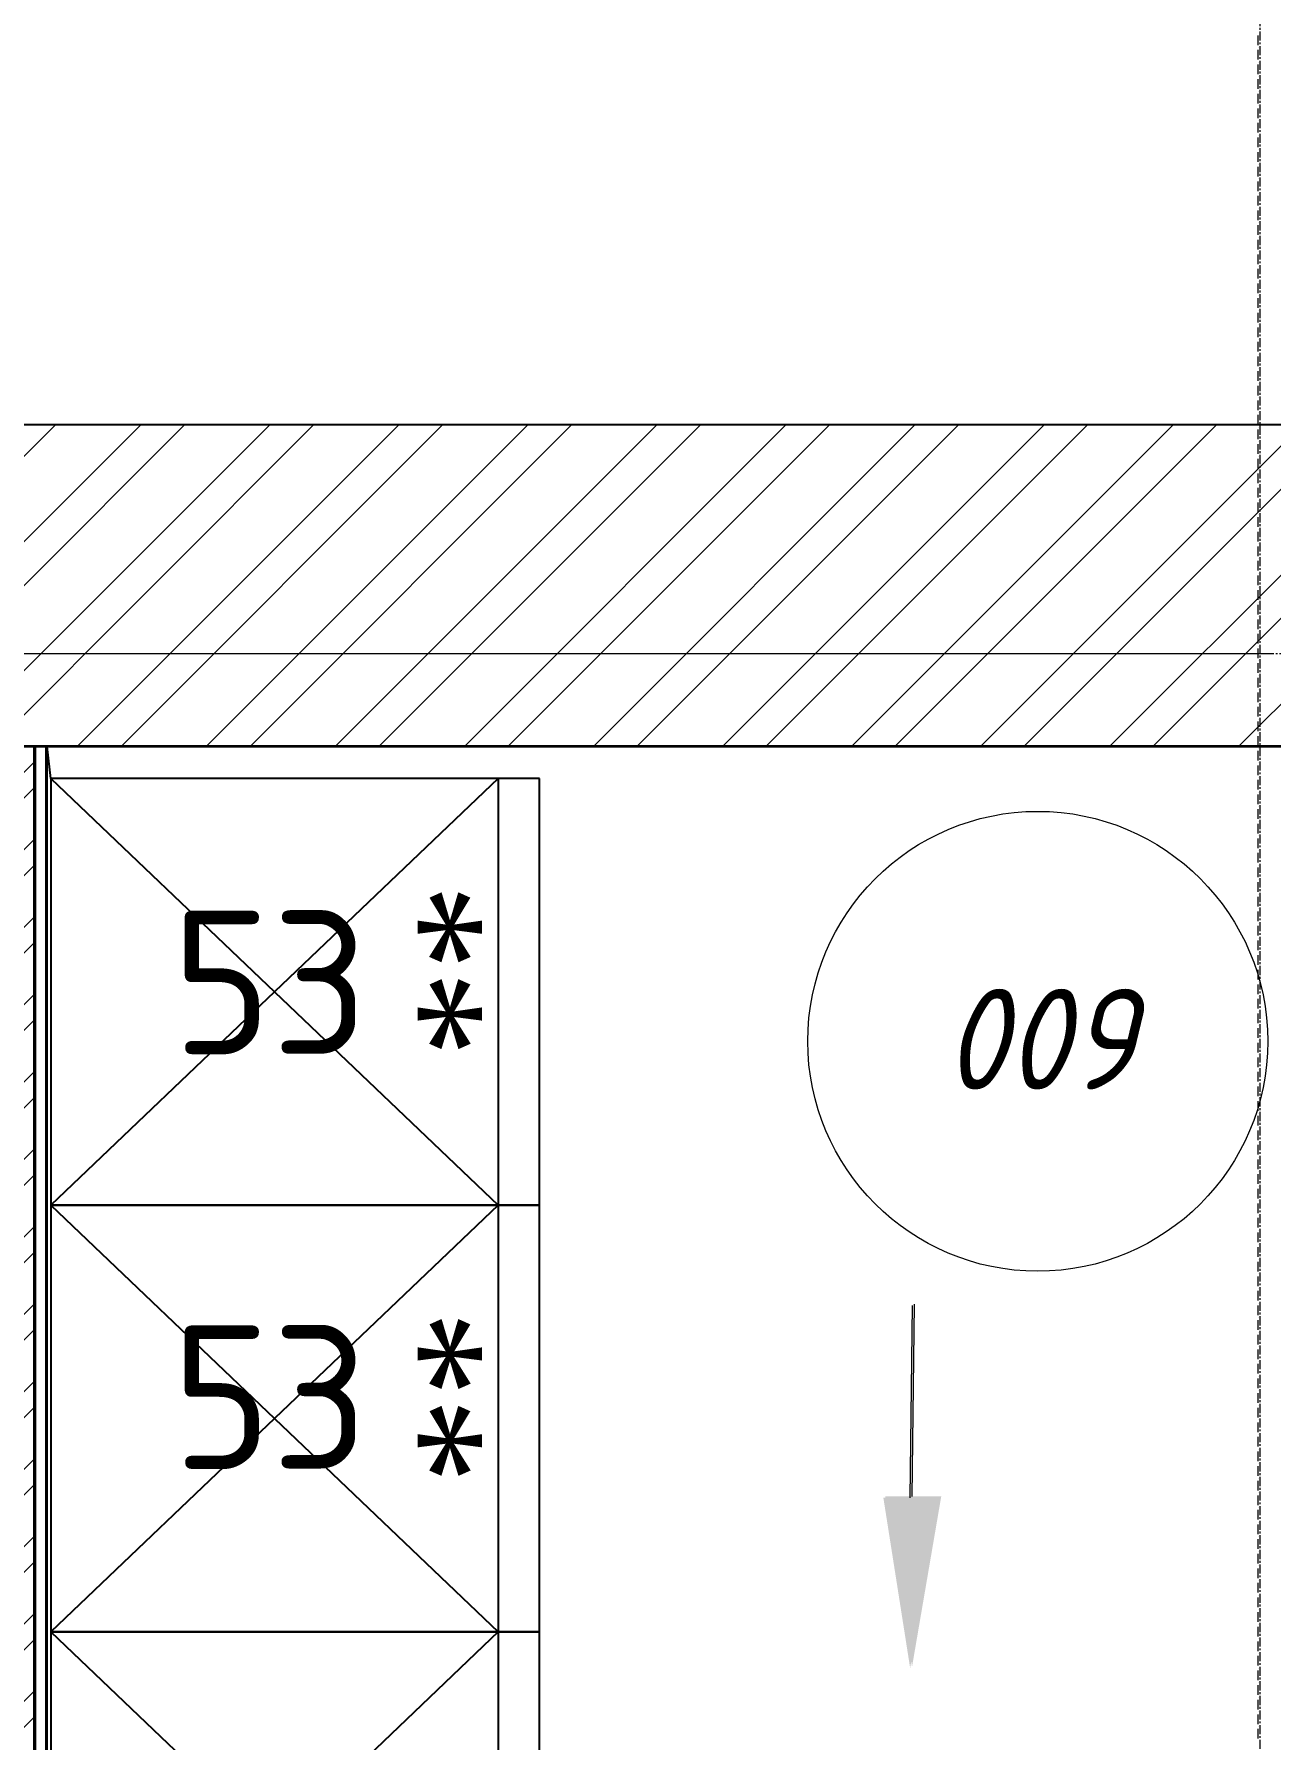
# Model space of a CAD drawing. Header units: millimetres. Extents: x -10178924 to 11692288, y -947381 to 58396.
# Drawn here: x 768125 to 770277, y -782681 to -779713 of the extents above; entities that cross this region are included whole.
import ezdxf

# ---------------------------------------------------------------- set-up
doc = ezdxf.new("R2010")
doc.units = ezdxf.units.MM
doc.linetypes.add('осевая', pattern=[50.8, 31.75, -6.35, 6.35, -6.35])
for name, color, linetype in [('PDF _Марки помещений', 5, 'Continuous'), ('PDF _Сантех.оборуд НЕТ НА ТХ', 4, 'Continuous'), ('PDF _Стены внутр.1', 7, 'Continuous'), ('PDF _Стены.1', 7, 'Continuous'), ('Стены внутр.1', 7, 'Continuous'), ('ТХ пищеблок новое 12.09', 252, 'Continuous')]:
    doc.layers.add(name, color=color, linetype=linetype)
for name, color, linetype, true_color in [('PDF _Перегородки', 7, 'Continuous', 0x0037dd), ('PDF _Размеры осевые', 7, 'Continuous', 0x5d6970), ('PDF _штриховка', 7, 'Continuous', 0x95834a)]:
    doc.layers.add(name, color=color, linetype=linetype, true_color=true_color)
doc.layers.add('PDF _Сантехнические приборы', color=7, linetype='Continuous', lineweight=9, true_color=0x767676)
for name, color, linetype, lineweight in [('Перегородки', 162, 'Continuous', 9), ('Размеры осевые', 153, 'Continuous', 9), ('Сантех.оборуд НЕТ НА ТХ', 4, 'Continuous', 0), ('Сантехнические приборы', 7, 'Continuous', 9), ('Стены.1', 7, 'Continuous', 25), ('ШТРИХОВКА', 252, 'Continuous', 15)]:
    doc.layers.add(name, color=color, linetype=linetype, lineweight=lineweight)
doc.styles.add('GOST-2.304_Type-B', font='GOST_Common.ttf')
doc.styles.add('ISOCPEUR', font='isocpeui.ttf', dxfattribs={"width": 0.9})
doc.styles.add('СГЕНЕРИР_СТИЛЬ_5', font='times.ttf')

# ---------------------------------------------------------------- blocks, each defined once
blk = doc.blocks.new('A$C5282721b')
at = {"layer": 'Перегородки', "lineweight": 20, "true_color": 0x000000, "transparency": 33554687}
h = blk.add_hatch(dxfattribs=at)
h.set_pattern_fill('ANSI32', color=18, scale=10)
h.set_pattern_definition([(45, (-4577.43, 241515.3), (-67.35192, 67.35192), []), (45, (-4532.53, 241515.3), (-67.35192, 67.35192), [])])
h.paths.add_polyline_path([(45649.391, -161.943), (45649.391, -5470.839), (45649.391, -11596.906), (45769.391, -11596.906), (45769.391, -5905.801), (45769.391, -5905.801), (45769.391, -161.943)])
at = {"layer": 'ШТРИХОВКА', "ltscale": 100, "true_color": 0x000000, "transparency": 33554687}
h = blk.add_hatch(dxfattribs=at)
h.set_pattern_fill('ANSI31', color=18, scale=50)
h.set_pattern_definition([(45, (-79853.01, 26279.86), (-112.2532, 112.2532), [])])
h.paths.add_polyline_path([(54269.391, -3939.953), (54269.391, 398.057), (51072.983, 398.057), (51081.553, -161.943), (53709.571, -162.311), (53709.571, -3940.43)])
h.paths.add_polyline_path([(30340.503, -4591.943), (29940.503, -4591.943), (29940.683, -5161.423), (30340.683, -5161.423)])
h.paths.add_polyline_path([(29940.503, -3521.943), (30340.503, -3521.908), (30340.683, -162.311), (50990.793, -161.943), (51100, -161.943), (51100, 398.057), (29940.503, 398.057)])
at = {"color": 1, "transparency": 33554687}
blk.add_line((45795.973, -217.461), (45789.391, -161.943), dxfattribs=at)
at = {"layer": 'PDF _Марки помещений', "color": 18, "lineweight": 9, "true_color": 0x000000, "transparency": 33554687}
blk.add_circle((47512.864, -674.876), 400.064, dxfattribs=at)
at = {"layer": 'Перегородки', "color": 18, "lineweight": 25, "true_color": 0x000000, "transparency": 33554687}
for p, q in [((45769.391, -4091.299), (45769.391, -161.943)), ((45789.391, -4071.943), (45789.391, -161.943))]:
    blk.add_line(p, q, dxfattribs=at)
at = {"layer": 'Размеры осевые', "color": 251, "linetype": 'осевая', "ltscale": 0.5, "transparency": 33554687}
for p, q in [((47900, -19000), (47900, 1500)), ((-9750, 0), (57900, 0))]:
    blk.add_line(p, q, dxfattribs=at)
at = {"layer": 'Сантех.оборуд НЕТ НА ТХ', "color": 18, "true_color": 0x000000, "transparency": 33554559}
blk.add_lwpolyline([(47294.168, -1466.743), (47298.401, -1132.307)], dxfattribs=at)
at = {"layer": 'Сантехнические приборы', "color": 18, "true_color": 0x000000, "transparency": 33554559}
blk.add_solid([(47247.601, -1466.743), (47294.168, -1763.078), (47344.968, -1466.743)], dxfattribs=at)
at = {"layer": 'Стены внутр.1', "color": 18, "linetype": 'Continuous', "true_color": 0x000000, "transparency": 33554687, "flags": 128}
blk.add_lwpolyline([(47625.225, -161.943), (47875.244, -161.943)], dxfattribs=at)
at = {"layer": 'Стены.1', "color": 18, "linetype": 'Continuous', "true_color": 0x000000, "transparency": 33554687, "flags": 128}
for points in [[(-473.077, 398.057), (54269.391, 398.057)], [(86.923, -161.943), (53709.391, -161.943)], [(31262.952, -161.943), (47875.244, -161.943)], [(47875.244, -161.943), (50863.596, -161.943)]]:
    blk.add_lwpolyline(points, dxfattribs=at)
at = {"layer": 'ТХ пищеблок новое 12.09', "linetype": 'Continuous', "transparency": 33554687}
for p, q in [((46574.418, -217.461), (45795.973, -959.863)), ((45795.973, -217.461), (46574.418, -959.863)), ((46645.973, -217.461), (45795.973, -217.461)), ((45795.973, -217.461), (45795.973, -959.863)), ((46574.418, -217.461), (46574.418, -959.863)), ((46645.973, -959.863), (46645.973, -217.461)), ((46645.973, -959.863), (46645.973, -217.461)), ((46574.418, -959.863), (45795.973, -1702.265)), ((45795.973, -959.863), (46574.418, -1702.265)), ((46645.973, -959.863), (45795.973, -959.863)), ((45795.973, -959.863), (45795.973, -1702.265)), ((45795.973, -959.863), (46645.973, -959.863)), ((46574.418, -959.863), (46574.418, -1702.265)), ((46645.973, -1702.265), (46645.973, -959.863)), ((46645.973, -1702.265), (46645.973, -959.863)), ((46574.418, -1702.265), (45795.973, -2444.666)), ((45795.973, -1702.265), (46574.418, -2444.666)), ((46645.973, -1702.265), (45795.973, -1702.265)), ((45795.973, -1702.265), (45795.973, -2444.666)), ((45795.973, -1702.265), (46645.973, -1702.265)), ((46574.418, -1702.265), (46574.418, -2444.666)), ((46645.973, -2444.666), (46645.973, -1702.265))]:
    blk.add_line(p, q, dxfattribs=at)
at = {"layer": 'PDF _Марки помещений', "color": 18, "lineweight": 9, "true_color": 0x000000, "transparency": 33554687, "insert": (47349.89, -758.591), "char_height": 175, "attachment_point": 7, "style": 'ISOCPEUR'}
blk.add_mtext('009', dxfattribs=at)
at = {"layer": 'ТХ пищеблок новое 12.09', "transparency": 33554687, "style": 'СГЕНЕРИР_СТИЛЬ_5'}
for p in [(46634.227, -703.241), (46634.227, -1445.643)]:
    blk.add_text('**', height=200, rotation=90, dxfattribs=at).set_placement(p)
at = {"layer": 'ТХ пищеблок новое 12.09', "transparency": 33554687, "style": 'GOST-2.304_Type-B'}
for p in [(46006.602, -697.495), (46006.602, -1419.059)]:
    blk.add_text('53', height=250, dxfattribs=at).set_placement(p)

msp = doc.modelspace()

# ---------------------------------------------------------------- linework, layer by layer
at = {"layer": 'PDF _Перегородки', "color": 5, "lineweight": 25}
for points in [[(768125.4, -784884.1), (768125.4, -780951.5)], [(768146.6, -784862.9), (768146.6, -780951.5)]]:
    msp.add_lwpolyline(points, dxfattribs=at)
at = {"layer": 'PDF _Размеры осевые', "lineweight": 9}
for points in [[(770254.8, -779732.1), (770254.8, -779715.2)], [(770254.8, -779736.3), (770254.8, -779736.3)], [(770254.8, -779757.5), (770254.8, -779740.6)], [(770254.8, -779761.7), (770254.8, -779761.7)], [(770254.8, -779782.9), (770254.8, -779766)], [(770254.8, -779787.1), (770254.8, -779787.1)], [(770254.8, -779808.3), (770254.8, -779791.4)], [(770254.8, -779812.5), (770254.8, -779812.5)], [(770254.8, -779833.7), (770254.8, -779816.8)], [(770254.8, -779837.9), (770254.8, -779837.9)], [(770254.8, -779859.1), (770254.8, -779842.2)], [(770254.8, -779863.3), (770254.8, -779863.3)], [(770254.8, -779884.5), (770254.8, -779867.6)], [(770254.8, -779888.7), (770254.8, -779888.7)], [(770254.8, -779909.9), (770254.8, -779893)], [(770254.8, -779914.1), (770254.8, -779914.1)], [(770254.8, -779935.3), (770254.8, -779918.4)], [(770254.8, -779939.5), (770254.8, -779939.5)], [(770254.8, -779960.7), (770254.8, -779943.8)], [(770254.8, -779964.9), (770254.8, -779964.9)], [(770254.8, -779986.1), (770254.8, -779969.2)], [(770254.8, -779990.3), (770254.8, -779990.3)], [(770254.8, -780011.5), (770254.8, -779994.6)], [(770254.8, -780015.7), (770254.8, -780015.7)], [(770254.8, -780036.9), (770254.8, -780020)], [(770254.8, -780041.1), (770254.8, -780041.1)], [(770254.8, -780062.3), (770254.8, -780045.4)], [(770254.8, -780066.5), (770254.8, -780066.5)], [(770254.8, -780087.7), (770254.8, -780070.8)], [(770254.8, -780091.9), (770254.8, -780091.9)], [(770254.8, -780113.1), (770254.8, -780096.2)], [(770254.8, -780117.3), (770254.8, -780117.3)], [(770254.8, -780138.5), (770254.8, -780121.6)], [(770254.8, -780142.7), (770254.8, -780142.7)], [(770254.8, -780163.9), (770254.8, -780147)], [(770254.8, -780168.1), (770254.8, -780168.1)], [(770254.8, -780189.3), (770254.8, -780172.4)], [(770254.8, -780193.5), (770254.8, -780193.5)], [(770254.8, -780214.7), (770254.8, -780197.8)], [(770254.8, -780218.9), (770254.8, -780218.9)], [(770254.8, -780240.1), (770254.8, -780223.2)], [(770254.8, -780244.3), (770254.8, -780244.3)], [(770254.8, -780265.5), (770254.8, -780248.6)], [(770254.8, -780269.7), (770254.8, -780269.7)], [(770254.8, -780290.9), (770254.8, -780274)], [(770254.8, -780295.1), (770254.8, -780295.1)], [(770254.8, -780316.3), (770254.8, -780299.4)], [(770254.8, -780320.5), (770254.8, -780320.5)], [(770254.8, -780341.7), (770254.8, -780324.8)], [(770254.8, -780345.9), (770254.8, -780345.9)], [(770254.8, -780367.1), (770254.8, -780350.2)], [(770254.8, -780371.3), (770254.8, -780371.3)], [(770254.8, -780392.5), (770254.8, -780375.6)], [(770254.8, -780396.7), (770254.8, -780396.7)], [(770254.8, -780417.9), (770254.8, -780401)], [(770254.8, -780422.1), (770254.8, -780422.1)], [(770254.8, -780443.3), (770254.8, -780426.4)], [(770254.8, -780447.5), (770254.8, -780447.5)], [(770254.8, -780468.7), (770254.8, -780451.8)], [(770254.8, -780472.9), (770254.8, -780472.9)], [(770254.8, -780494.1), (770254.8, -780477.2)], [(770254.8, -780498.3), (770254.8, -780498.3)], [(770254.8, -780519.5), (770254.8, -780502.6)], [(770254.8, -780523.7), (770254.8, -780523.7)], [(770254.8, -780544.9), (770254.8, -780528)], [(770254.8, -780549.1), (770254.8, -780549.1)], [(770254.8, -780570.3), (770254.8, -780553.4)], [(770254.8, -780574.5), (770254.8, -780574.5)], [(770254.8, -780595.7), (770254.8, -780578.8)], [(770254.8, -780599.9), (770254.8, -780599.9)], [(770254.8, -780621.1), (770254.8, -780604.2)], [(770254.8, -780625.3), (770254.8, -780625.3)], [(770254.8, -780646.5), (770254.8, -780629.6)], [(770254.8, -780650.7), (770254.8, -780650.7)], [(770254.8, -780671.9), (770254.8, -780655)], [(770254.8, -780676.1), (770254.8, -780676.1)], [(770254.8, -780697.3), (770254.8, -780680.4)], [(770254.8, -780701.5), (770254.8, -780701.5)], [(770254.8, -780722.7), (770254.8, -780705.8)], [(770254.8, -780726.9), (770254.8, -780726.9)], [(770254.8, -780748.1), (770254.8, -780731.2)], [(770254.8, -780752.3), (770254.8, -780752.3)], [(770254.8, -780773.5), (770254.8, -780756.6)], [(768121.2, -780790.4), (768125.4, -780790.4), (768142.4, -780790.4)], [(768146.6, -780790.4), (768150.8, -780790.4), (768167.8, -780790.4)], [(768172, -780790.4), (768176.2, -780790.4), (768193.2, -780790.4)], [(768197.4, -780790.4), (768201.6, -780790.4), (768218.6, -780790.4)], [(768222.8, -780790.4), (768227, -780790.4), (768244, -780790.4)], [(768248.2, -780790.4), (768252.4, -780790.4), (768269.4, -780790.4)], [(768273.6, -780790.4), (768277.8, -780790.4), (768294.8, -780790.4)], [(768299, -780790.4), (768303.2, -780790.4), (768320.2, -780790.4)], [(768324.4, -780790.4), (768328.6, -780790.4), (768345.6, -780790.4)], [(768349.8, -780790.4), (768354, -780790.4), (768371, -780790.4)], [(768375.2, -780790.4), (768379.4, -780790.4), (768396.4, -780790.4)], [(768400.6, -780790.4), (768404.8, -780790.4), (768421.8, -780790.4)], [(768426, -780790.4), (768430.2, -780790.4), (768447.2, -780790.4)], [(768451.4, -780790.4), (768455.6, -780790.4), (768472.6, -780790.4)], [(768476.8, -780790.4), (768481, -780790.4), (768498, -780790.4)], [(768502.2, -780790.4), (768506.4, -780790.4), (768523.4, -780790.4)], [(768527.6, -780790.4), (768531.8, -780790.4), (768548.8, -780790.4)], [(768553, -780790.4), (768557.2, -780790.4), (768574.2, -780790.4)], [(768578.4, -780790.4), (768582.6, -780790.4), (768599.6, -780790.4)], [(768603.8, -780790.4), (768608, -780790.4), (768625, -780790.4)], [(768629.2, -780790.4), (768633.4, -780790.4), (768650.4, -780790.4)], [(768654.6, -780790.4), (768658.8, -780790.4), (768675.8, -780790.4)], [(768680, -780790.4), (768684.2, -780790.4), (768701.2, -780790.4)], [(768705.4, -780790.4), (768709.6, -780790.4), (768726.6, -780790.4)], [(768730.8, -780790.4), (768735, -780790.4), (768752, -780790.4)], [(768756.2, -780790.4), (768760.4, -780790.4), (768777.4, -780790.4)], [(768781.6, -780790.4), (768785.8, -780790.4), (768802.8, -780790.4)], [(768807, -780790.4), (768811.2, -780790.4), (768828.2, -780790.4)], [(768832.4, -780790.4), (768836.6, -780790.4), (768853.6, -780790.4)], [(768857.8, -780790.4), (768862, -780790.4), (768879, -780790.4)], [(768883.2, -780790.4), (768887.4, -780790.4), (768904.4, -780790.4)], [(768908.6, -780790.4), (768912.8, -780790.4), (768929.8, -780790.4)], [(768934, -780790.4), (768938.3, -780790.4), (768955.2, -780790.4)], [(768959.4, -780790.4), (768963.6, -780790.4), (768980.6, -780790.4)], [(768984.8, -780790.4), (768989, -780790.4), (769006, -780790.4)], [(769010.2, -780790.4), (769014.4, -780790.4), (769031.4, -780790.4)], [(769035.6, -780790.4), (769039.8, -780790.4), (769056.8, -780790.4)], [(769061, -780790.4), (769065.3, -780790.4), (769082.2, -780790.4)], [(769086.4, -780790.4), (769090.6, -780790.4), (769107.6, -780790.4)], [(769111.8, -780790.4), (769116, -780790.4), (769133, -780790.4)], [(769137.2, -780790.4), (769141.5, -780790.4), (769158.4, -780790.4)], [(769162.6, -780790.4), (769166.9, -780790.4), (769183.8, -780790.4)], [(769188, -780790.4), (769192.3, -780790.4), (769209.2, -780790.4)], [(769213.4, -780790.4), (769217.6, -780790.4), (769234.6, -780790.4)], [(769238.8, -780790.4), (769243, -780790.4), (769260, -780790.4)], [(769264.2, -780790.4), (769268.5, -780790.4), (769285.4, -780790.4)], [(769289.6, -780790.4), (769293.9, -780790.4), (769310.8, -780790.4)], [(769315, -780790.4), (769319.3, -780790.4), (769336.2, -780790.4)], [(769340.4, -780790.4), (769344.6, -780790.4), (769361.6, -780790.4)], [(769365.8, -780790.4), (769370.1, -780790.4), (769387, -780790.4)], [(769391.2, -780790.4), (769395.5, -780790.4), (769412.4, -780790.4)], [(769416.6, -780790.4), (769420.9, -780790.4), (769437.8, -780790.4)], [(769442, -780790.4), (769446.3, -780790.4), (769463.2, -780790.4)], [(769467.4, -780790.4), (769471.6, -780790.4), (769488.6, -780790.4)], [(769492.8, -780790.4), (769497.1, -780790.4), (769514, -780790.4)], [(769518.2, -780790.4), (769522.5, -780790.4), (769539.4, -780790.4)], [(769543.6, -780790.4), (769547.9, -780790.4), (769564.8, -780790.4)], [(769569, -780790.4), (769573.3, -780790.4), (769590.2, -780790.4)], [(769594.4, -780790.4), (769598.7, -780790.4), (769615.6, -780790.4)], [(769619.8, -780790.4), (769624.1, -780790.4), (769641, -780790.4)], [(769645.2, -780790.4), (769649.5, -780790.4), (769666.4, -780790.4)], [(769670.6, -780790.4), (769674.9, -780790.4), (769691.8, -780790.4)], [(769696, -780790.4), (769700.3, -780790.4), (769717.2, -780790.4)], [(769721.4, -780790.4), (769725.7, -780790.4), (769742.6, -780790.4)], [(769746.8, -780790.4), (769751.1, -780790.4), (769768, -780790.4)], [(769772.2, -780790.4), (769776.5, -780790.4), (769793.4, -780790.4)], [(769797.6, -780790.4), (769801.9, -780790.4), (769818.8, -780790.4)], [(769823, -780790.4), (769827.3, -780790.4), (769844.2, -780790.4)], [(769848.4, -780790.4), (769852.7, -780790.4), (769869.6, -780790.4)], [(769873.8, -780790.4), (769878.1, -780790.4), (769895, -780790.4)], [(769899.2, -780790.4), (769903.5, -780790.4), (769920.4, -780790.4)], [(769924.6, -780790.4), (769928.9, -780790.4), (769945.8, -780790.4)], [(769950, -780790.4), (769954.3, -780790.4), (769971.2, -780790.4)], [(769975.4, -780790.4), (769979.7, -780790.4), (769996.6, -780790.4)], [(770000.8, -780790.4), (770005.1, -780790.4), (770022, -780790.4)], [(770026.2, -780790.4), (770030.5, -780790.4), (770047.4, -780790.4)], [(770051.6, -780790.4), (770055.9, -780790.4), (770072.8, -780790.4)], [(770077, -780790.4), (770081.3, -780790.4), (770098.2, -780790.4)], [(770102.4, -780790.4), (770106.7, -780790.4), (770123.6, -780790.4)], [(770127.8, -780790.4), (770132.1, -780790.4), (770149, -780790.4)], [(770153.2, -780790.4), (770157.5, -780790.4), (770174.4, -780790.4)], [(770178.6, -780790.4), (770182.9, -780790.4), (770199.8, -780790.4)], [(770204, -780790.4), (770208.3, -780790.4), (770225.2, -780790.4)], [(770229.4, -780790.4), (770233.7, -780790.4), (770250.6, -780790.4)], [(770254.8, -780777.7), (770254.8, -780777.7)], [(770254.8, -780798.9), (770254.8, -780782)], [(770254.8, -780790.4), (770259.1, -780790.4), (770276, -780790.4)], [(770254.8, -780803.1), (770254.8, -780803.1)], [(770254.8, -780824.3), (770254.8, -780807.4)], [(770254.8, -780828.5), (770254.8, -780828.5)], [(770254.8, -780849.7), (770254.8, -780832.8)], [(770254.8, -780853.9), (770254.8, -780853.9)], [(770254.8, -780875.1), (770254.8, -780858.2)], [(770254.8, -780879.3), (770254.8, -780879.3)], [(770254.8, -780900.5), (770254.8, -780883.6)], [(770254.8, -780904.7), (770254.8, -780904.7)], [(770254.8, -780925.9), (770254.8, -780909)], [(770254.8, -780930.1), (770254.8, -780930.1)], [(770254.8, -780951.3), (770254.8, -780934.4)], [(770254.8, -780955.5), (770254.8, -780955.5)], [(770254.8, -780976.7), (770254.8, -780959.8)], [(770254.8, -780980.9), (770254.8, -780980.9)], [(770254.8, -781002.1), (770254.8, -780985.2)], [(770254.8, -781006.3), (770254.8, -781006.3)], [(770254.8, -781027.5), (770254.8, -781010.6)], [(770254.8, -781031.7), (770254.8, -781031.7)], [(770254.8, -781052.9), (770254.8, -781036)], [(770254.8, -781057.1), (770254.8, -781057.1)], [(770254.8, -781078.3), (770254.8, -781061.4)], [(770254.8, -781082.5), (770254.8, -781082.5)], [(770254.8, -781103.7), (770254.8, -781086.8)], [(770254.8, -781107.9), (770254.8, -781107.9)], [(770254.8, -781129.1), (770254.8, -781112.2)], [(770254.8, -781133.3), (770254.8, -781133.3)], [(770254.8, -781154.5), (770254.8, -781137.6)], [(770254.8, -781158.7), (770254.8, -781158.7)], [(770254.8, -781179.9), (770254.8, -781163)], [(770254.8, -781184.1), (770254.8, -781184.1)], [(770254.8, -781205.3), (770254.8, -781188.4)], [(770254.8, -781209.5), (770254.8, -781209.5)], [(770254.8, -781230.7), (770254.8, -781213.8)], [(770254.8, -781234.9), (770254.8, -781234.9)], [(770254.8, -781256.1), (770254.8, -781239.2)], [(770254.8, -781260.3), (770254.8, -781260.3)], [(770254.8, -781281.5), (770254.8, -781264.6)], [(770254.8, -781285.7), (770254.8, -781285.7)], [(770254.8, -781306.9), (770254.8, -781290)], [(770254.8, -781311.1), (770254.8, -781311.1)], [(770254.8, -781332.3), (770254.8, -781315.4)], [(770254.8, -781336.5), (770254.8, -781336.5)], [(770254.8, -781357.7), (770254.8, -781340.8)], [(770254.8, -781361.9), (770254.8, -781361.9)], [(770254.8, -781383.1), (770254.8, -781366.2)], [(770254.8, -781387.3), (770254.8, -781387.3)], [(770254.8, -781408.5), (770254.8, -781391.6)], [(770254.8, -781412.7), (770254.8, -781412.7)], [(770254.8, -781433.9), (770254.8, -781417)], [(770254.8, -781438.1), (770254.8, -781438.1)], [(770254.8, -781459.3), (770254.8, -781442.4)], [(770254.8, -781463.6), (770254.8, -781463.6)], [(770254.8, -781484.7), (770254.8, -781467.8)], [(770254.8, -781489), (770254.8, -781489)], [(770254.8, -781510.1), (770254.8, -781493.2)], [(770254.8, -781514.3), (770254.8, -781514.3)], [(770254.8, -781535.5), (770254.8, -781518.6)], [(770254.8, -781539.7), (770254.8, -781539.7)], [(770254.8, -781560.9), (770254.8, -781544)], [(770254.8, -781565.1), (770254.8, -781565.1)], [(770254.8, -781586.3), (770254.8, -781569.4)], [(770254.8, -781590.6), (770254.8, -781590.6)], [(770254.8, -781611.7), (770254.8, -781594.8)], [(770254.8, -781616), (770254.8, -781616)], [(770254.8, -781637.1), (770254.8, -781620.2)], [(770254.8, -781641.3), (770254.8, -781641.3)], [(770254.8, -781662.5), (770254.8, -781645.6)], [(770254.8, -781666.7), (770254.8, -781666.7)], [(770254.8, -781687.9), (770254.8, -781671)], [(770254.8, -781692.2), (770254.8, -781692.2)], [(770254.8, -781713.3), (770254.8, -781696.4)], [(770254.8, -781717.6), (770254.8, -781717.6)], [(770254.8, -781738.7), (770254.8, -781721.8)], [(770254.8, -781743), (770254.8, -781743)], [(770254.8, -781764.1), (770254.8, -781747.2)], [(770254.8, -781768.3), (770254.8, -781768.3)], [(770254.8, -781789.5), (770254.8, -781772.6)], [(770254.8, -781793.7), (770254.8, -781793.7)], [(770254.8, -781814.9), (770254.8, -781798)], [(770254.8, -781819.2), (770254.8, -781819.2)], [(770254.8, -781840.3), (770254.8, -781823.4)], [(770254.8, -781844.6), (770254.8, -781844.6)], [(770254.8, -781865.7), (770254.8, -781848.8)], [(770254.8, -781870), (770254.8, -781870)], [(770254.8, -781891.1), (770254.8, -781874.2)], [(770254.8, -781895.4), (770254.8, -781895.4)], [(770254.8, -781916.5), (770254.8, -781899.6)], [(770254.8, -781920.8), (770254.8, -781920.8)], [(770254.8, -781941.9), (770254.8, -781925)], [(770254.8, -781946.2), (770254.8, -781946.2)], [(770254.8, -781967.3), (770254.8, -781950.4)], [(770254.8, -781971.6), (770254.8, -781971.6)], [(770254.8, -781992.7), (770254.8, -781975.8)], [(770254.8, -781997), (770254.8, -781997)], [(770254.8, -782018.1), (770254.8, -782001.2)], [(770254.8, -782022.4), (770254.8, -782022.4)], [(770254.8, -782043.5), (770254.8, -782026.6)], [(770254.8, -782047.8), (770254.8, -782047.8)], [(770254.8, -782068.9), (770254.8, -782052)], [(770254.8, -782073.2), (770254.8, -782073.2)], [(770254.8, -782094.3), (770254.8, -782077.4)], [(770254.8, -782098.6), (770254.8, -782098.6)], [(770254.8, -782119.7), (770254.8, -782102.8)], [(770254.8, -782124), (770254.8, -782124)], [(770254.8, -782145.1), (770254.8, -782128.2)], [(770254.8, -782149.4), (770254.8, -782149.4)], [(770254.8, -782170.5), (770254.8, -782153.6)], [(770254.8, -782174.8), (770254.8, -782174.8)], [(770254.8, -782195.9), (770254.8, -782179)], [(770254.8, -782200.2), (770254.8, -782200.2)], [(770254.8, -782221.3), (770254.8, -782204.4)], [(770254.8, -782225.6), (770254.8, -782225.6)], [(770254.8, -782246.7), (770254.8, -782229.8)], [(770254.8, -782251), (770254.8, -782251)], [(770254.8, -782272.1), (770254.8, -782255.2)], [(770254.8, -782276.4), (770254.8, -782276.4)], [(770254.8, -782297.5), (770254.8, -782280.6)], [(770254.8, -782301.8), (770254.8, -782301.8)], [(770254.8, -782322.9), (770254.8, -782306)], [(770254.8, -782327.2), (770254.8, -782327.2)], [(770254.8, -782348.3), (770254.8, -782331.4)], [(770254.8, -782352.6), (770254.8, -782352.6)], [(770254.8, -782373.7), (770254.8, -782356.8)], [(770254.8, -782378), (770254.8, -782378)], [(770254.8, -782399.1), (770254.8, -782382.2)], [(770254.8, -782403.4), (770254.8, -782403.4)], [(770254.8, -782424.5), (770254.8, -782407.6)], [(770254.8, -782428.8), (770254.8, -782428.8)], [(770254.8, -782449.9), (770254.8, -782433)], [(770254.8, -782454.2), (770254.8, -782454.2)], [(770254.8, -782475.3), (770254.8, -782458.4)], [(770254.8, -782479.6), (770254.8, -782479.6)], [(770254.8, -782500.7), (770254.8, -782483.8)], [(770254.8, -782505), (770254.8, -782505)], [(770254.8, -782526.1), (770254.8, -782509.2)], [(770254.8, -782530.4), (770254.8, -782530.4)], [(770254.8, -782551.5), (770254.8, -782534.6)], [(770254.8, -782555.8), (770254.8, -782555.8)], [(770254.8, -782576.9), (770254.8, -782560)], [(770254.8, -782581.2), (770254.8, -782581.2)], [(770254.8, -782602.3), (770254.8, -782585.4)], [(770254.8, -782606.6), (770254.8, -782606.6)], [(770254.8, -782627.7), (770254.8, -782610.8)], [(770254.8, -782632), (770254.8, -782632)], [(770254.8, -782653.1), (770254.8, -782636.2)], [(770254.8, -782657.4), (770254.8, -782657.4)], [(770254.8, -782678.5), (770254.8, -782661.6)]]:
    msp.add_lwpolyline(points, dxfattribs=at)
at = {"layer": 'PDF _Сантех.оборуд НЕТ НА ТХ', "color": 251, "lineweight": 0, "true_color": 0x636466}
msp.add_lwpolyline([(769649.5, -782259.4), (769653.7, -781925)], dxfattribs=at)
at = {"layer": 'PDF _Сантехнические приборы', "color": 7, "transparency": 33554559}
msp.add_solid([(769602.9, -782259.4), (769649.5, -782555.7), (769700.3, -782259.4)], dxfattribs=at)
at = {"layer": 'PDF _Стены внутр.1', "lineweight": 25}
msp.add_lwpolyline([(769979.7, -780951.3), (770229.4, -780951.3)], dxfattribs=at)
at = {"layer": 'PDF _Стены.1', "lineweight": 25}
for points in [[(721884.4, -780392.5), (776623.8, -780392.5)], [(722443.2, -780951.3), (776060.8, -780951.3)], [(753617.7, -780951.3), (770228.7, -780951.3)], [(770229.4, -780951.3), (773218.1, -780951.3)]]:
    msp.add_lwpolyline(points, dxfattribs=at)
at = {"layer": 'PDF _штриховка', "color": 251, "lineweight": 5, "true_color": 0x636466}
for points in [[(767604.7, -780951.3), (768163.5, -780392.5)], [(767829.1, -780951.3), (768387.9, -780392.5)], [(768053.5, -780951.3), (768612.3, -780392.5)], [(768277.8, -780951.3), (768836.6, -780392.5)], [(768502.2, -780951.3), (769061, -780392.5)], [(768726.6, -780951.3), (769285.4, -780392.5)], [(768950.9, -780951.3), (769509.7, -780392.5)], [(769175.3, -780951.3), (769734.1, -780392.5)], [(769399.7, -780951.3), (769958.5, -780392.5)], [(769624.1, -780951.3), (770182.8, -780392.5)], [(769848.4, -780951.3), (770407.2, -780392.5)], [(770072.8, -780951.3), (770631.6, -780392.5)]]:
    msp.add_lwpolyline(points, dxfattribs=at)

# ---------------------------------------------------------------- block references
msp.add_blockref('A$C5282721b', (722358.6, -780790.4))

doc.saveas('drawing.dxf')
